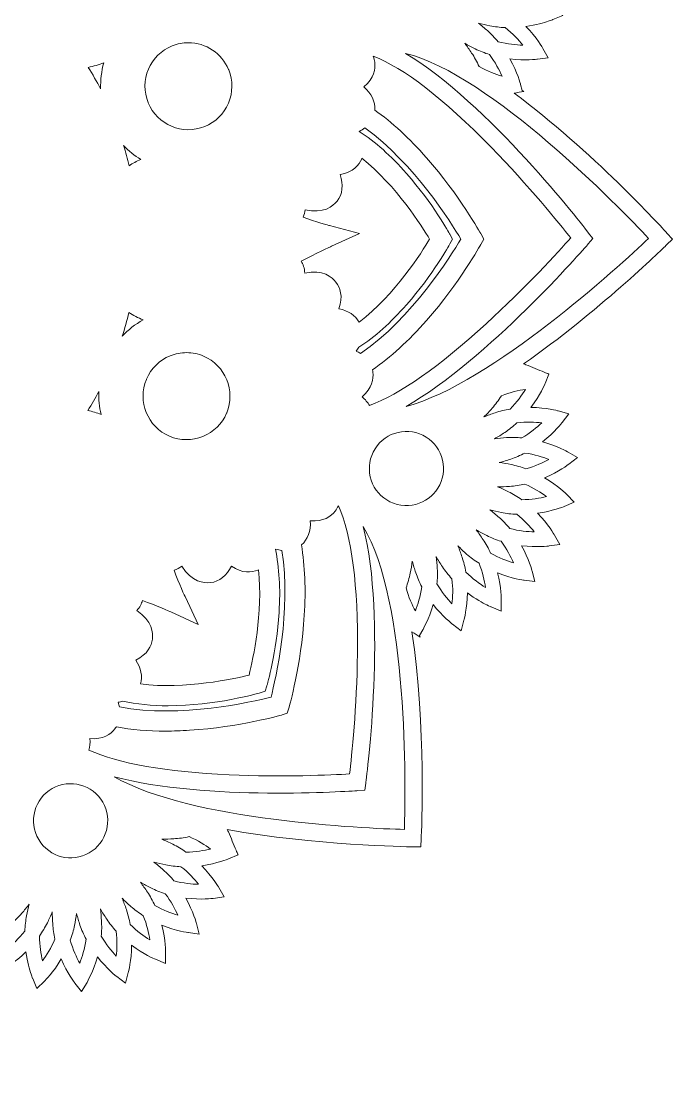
# Model space of a CAD drawing. Header units: millimetres. Extents: x 107 to 801, y -102 to 972.
# Drawn here: x 294.3 to 408.3, y 270.6 to 459.1 of the extents above; entities that cross this region are included whole.
import ezdxf

# ---------------------------------------------------------------- set-up
doc = ezdxf.new("R2010")
doc.units = ezdxf.units.MM
doc.header["$MEASUREMENT"] = 0
doc.layers.add('Layer 11', color=7, linetype='Continuous')

msp = doc.modelspace()

# ---------------------------------------------------------------- linework, layer by layer
at = {"layer": 'Layer 11', "lineweight": 0}
for points, knots in [([(408.31, 421.02), (408.31, 421.02), (407.34, 422.09), (407.34, 422.09), (406.53, 422.98), (394.07, 436.6), (380.59, 446.56), (381.15, 446.68), (381.72, 446.79), (382.29, 446.89), (382.29, 446.89), (381.98, 447.03), (381.98, 447.03), (381.98, 447.03), (381.71, 448.1), (381.71, 448.1), (381.71, 448.1), (381.71, 448.1), (381.71, 448.1), (381.69, 448.19), (381.16, 450.17), (379.83, 452.56), (382.54, 452.23), (384.58, 452.5), (384.67, 452.51), (384.67, 452.51), (386.55, 452.77), (386.55, 452.77), (386.55, 452.77), (385.61, 454.41), (385.61, 454.41), (385.57, 454.49), (384.56, 456.28), (382.64, 458.24), (384.42, 458.49), (385.83, 458.91), (386.55, 459.15), (387.05, 459.32), (387.33, 459.44), (387.34, 459.44), (387.34, 459.44), (389.08, 460.18), (389.08, 460.18), (389.08, 460.18), (387.76, 461.53), (387.76, 461.53), (387.69, 461.59), (386.24, 463.06), (383.9, 464.45), (386.42, 465.52), (388.05, 466.77), (388.12, 466.83), (388.12, 466.83), (389.61, 467.99), (389.61, 467.99), (389.61, 467.99), (387.98, 468.95), (387.98, 468.95), (387.9, 469), (386.13, 470.03), (383.5, 470.77), (385.65, 472.45), (386.91, 474.09), (386.96, 474.16), (386.96, 474.16), (388.11, 475.67), (388.11, 475.67), (388.11, 475.67), (386.29, 476.18), (386.29, 476.18), (386.2, 476.2), (384.22, 476.74), (381.48, 476.78), (383.09, 478.91), (383.86, 480.73), (383.95, 480.95), (383.95, 480.95), (384.67, 482.7), (384.67, 482.7), (384.67, 482.7), (382.78, 482.72), (382.78, 482.72), (382.68, 482.72), (380.63, 482.73), (377.98, 482.05), (379.01, 484.59), (379.28, 486.63), (379.29, 486.72), (379.29, 486.72), (379.53, 488.6), (379.53, 488.6), (379.53, 488.6), (377.69, 488.12), (377.69, 488.12), (377.6, 488.1), (375.62, 487.58), (373.23, 486.24), (373.57, 488.95), (373.3, 490.99), (373.29, 491.08), (373.29, 491.08), (373.04, 492.96), (373.04, 492.96), (373.04, 492.96), (371.39, 492.03), (371.39, 492.03), (371.31, 491.98), (369.52, 490.96), (367.56, 489.05), (367.19, 491.77), (366.4, 493.66), (366.37, 493.74), (366.37, 493.74), (365.67, 495.41), (365.67, 495.41), (365.4, 495.3), (365.14, 495.18), (364.88, 495.07), (364.34, 494.85), (363.8, 494.63), (363.26, 494.4), (362.72, 494.19), (362.18, 493.99), (361.66, 493.73), (361.52, 493.67), (361.39, 493.59), (361.25, 493.52), (364.03, 508.92), (364.24, 524.87), (364.25, 525.98), (364.25, 525.98), (364.27, 527.43), (364.27, 527.43), (364.27, 527.43), (362.83, 527.5), (362.83, 527.5), (361.62, 527.55), (343.19, 528.37), (326.6, 525.88), (326.93, 526.37), (327.25, 526.84), (327.58, 527.32), (327.58, 527.32), (327.26, 527.2), (327.26, 527.2), (327.26, 527.2), (326.31, 527.76), (326.31, 527.76), (326.31, 527.76), (326.31, 527.76), (326.31, 527.76), (326.23, 527.81), (324.46, 528.85), (321.83, 529.59), (323.98, 531.27), (325.23, 532.9), (325.29, 532.97), (325.29, 532.97), (326.43, 534.48), (326.43, 534.48), (326.43, 534.48), (324.61, 534.99), (324.61, 534.99), (324.52, 535.01), (322.54, 535.56), (319.8, 535.59), (320.88, 537.02), (321.58, 538.32), (321.92, 539), (322.16, 539.48), (322.27, 539.76), (322.27, 539.76), (322.27, 539.76), (322.99, 541.51), (322.99, 541.51), (322.99, 541.51), (321.09, 541.53), (321.09, 541.53), (321, 541.53), (318.94, 541.54), (316.3, 540.87), (317.32, 543.41), (317.59, 545.45), (317.6, 545.54), (317.6, 545.54), (317.84, 547.42), (317.84, 547.42), (317.84, 547.42), (316, 546.94), (316, 546.94), (315.92, 546.92), (313.92, 546.4), (311.55, 545.06), (311.88, 547.77), (311.61, 549.82), (311.6, 549.91), (311.6, 549.91), (311.34, 551.79), (311.34, 551.79), (311.34, 551.79), (309.69, 550.85), (309.69, 550.85), (309.61, 550.81), (307.83, 549.79), (305.87, 547.88), (305.51, 550.52), (304.76, 552.36), (304.67, 552.58), (304.67, 552.58), (303.94, 554.32), (303.94, 554.32), (303.94, 554.32), (302.59, 553), (302.59, 553), (302.52, 552.93), (301.06, 551.49), (299.67, 549.14), (298.6, 551.66), (297.35, 553.29), (297.29, 553.36), (297.29, 553.36), (296.13, 554.86), (296.13, 554.86), (296.13, 554.86), (295.17, 553.23), (295.17, 553.23), (295.12, 553.15), (294.09, 551.37), (293.35, 548.74), (291.67, 550.9), (290.04, 552.15), (289.97, 552.2), (289.97, 552.2), (288.46, 553.35), (288.46, 553.35), (288.46, 553.35), (287.95, 551.52), (287.95, 551.52), (287.93, 551.44), (287.39, 549.45), (287.35, 546.72), (285.16, 548.37), (283.27, 549.15), (283.19, 549.19), (283.19, 549.19), (281.51, 549.87), (281.51, 549.87), (281.41, 549.61), (281.3, 549.34), (281.19, 549.08), (280.97, 548.53), (280.75, 548), (280.52, 547.46), (280.3, 546.93), (280.05, 546.4), (279.87, 545.85), (279.82, 545.71), (279.77, 545.56), (279.73, 545.42), (270.8, 558.27), (259.68, 569.7), (258.9, 570.49), (258.9, 570.49), (257.89, 571.53), (257.89, 571.53), (257.89, 571.53), (256.82, 570.55), (256.82, 570.55), (255.93, 569.74), (242.32, 557.29), (232.35, 543.8), (232.24, 544.37), (232.12, 544.94), (232.02, 545.5), (232.02, 545.5), (231.88, 545.19), (231.88, 545.19), (231.88, 545.19), (230.81, 544.92), (230.81, 544.92), (230.81, 544.92), (230.81, 544.92), (230.81, 544.92), (230.72, 544.9), (228.73, 544.38), (226.35, 543.04), (226.68, 545.75), (226.41, 547.79), (226.4, 547.88), (226.4, 547.88), (226.14, 549.76), (226.14, 549.76), (226.14, 549.76), (224.49, 548.83), (224.49, 548.83), (224.41, 548.78), (222.63, 547.77), (220.67, 545.86), (220.42, 547.63), (220, 549.04), (219.76, 549.76), (219.59, 550.27), (219.47, 550.55), (219.47, 550.55), (219.47, 550.55), (218.73, 552.29), (218.73, 552.29), (218.73, 552.29), (217.38, 550.97), (217.38, 550.97), (217.31, 550.9), (215.85, 549.46), (214.46, 547.11), (213.39, 549.63), (212.14, 551.26), (212.08, 551.33), (212.08, 551.33), (210.92, 552.83), (210.92, 552.83), (210.92, 552.83), (209.96, 551.2), (209.96, 551.2), (209.91, 551.12), (208.87, 549.34), (208.14, 546.71), (206.45, 548.87), (204.82, 550.12), (204.75, 550.18), (204.75, 550.18), (203.24, 551.32), (203.24, 551.32), (203.24, 551.32), (202.73, 549.5), (202.73, 549.5), (202.71, 549.41), (202.16, 547.43), (202.13, 544.7), (200, 546.3), (198.18, 547.08), (197.96, 547.17), (197.96, 547.17), (196.21, 547.88), (196.21, 547.88), (196.21, 547.88), (196.19, 545.99), (196.19, 545.99), (196.19, 545.9), (196.18, 543.85), (196.86, 541.19), (194.32, 542.22), (192.28, 542.49), (192.19, 542.5), (192.19, 542.5), (190.31, 542.74), (190.31, 542.74), (190.31, 542.74), (190.79, 540.91), (190.79, 540.91), (190.81, 540.82), (191.33, 538.83), (192.67, 536.45), (189.95, 536.78), (187.92, 536.52), (187.83, 536.5), (187.83, 536.5), (185.95, 536.25), (185.95, 536.25), (185.95, 536.25), (186.88, 534.6), (186.88, 534.6), (186.93, 534.52), (187.95, 532.73), (189.86, 530.78), (187.14, 530.4), (185.25, 529.61), (185.17, 529.58), (185.17, 529.58), (183.5, 528.88), (183.5, 528.88), (183.61, 528.62), (183.73, 528.35), (183.84, 528.09), (184.06, 527.55), (184.28, 527.01), (184.5, 526.47), (184.72, 525.94), (184.92, 525.39), (185.18, 524.87), (185.24, 524.73), (185.31, 524.6), (185.39, 524.47), (169.99, 527.24), (154.04, 527.46), (152.93, 527.47), (152.93, 527.47), (151.48, 527.48), (151.48, 527.48), (151.48, 527.48), (151.41, 526.04), (151.41, 526.04), (151.35, 524.83), (150.54, 506.4), (153.02, 489.82), (152.54, 490.14), (152.06, 490.46), (151.59, 490.79), (151.59, 490.79), (151.71, 490.47), (151.71, 490.47), (151.71, 490.47), (151.15, 489.53), (151.15, 489.53), (151.15, 489.53), (151.15, 489.53), (151.15, 489.53), (151.1, 489.45), (150.06, 487.67), (149.32, 485.04), (147.64, 487.19), (146.01, 488.44), (145.94, 488.5), (145.94, 488.5), (144.43, 489.64), (144.43, 489.64), (144.43, 489.64), (143.92, 487.82), (143.92, 487.82), (143.89, 487.73), (143.35, 485.76), (143.32, 483.02), (141.89, 484.09), (140.59, 484.79), (139.91, 485.13), (139.43, 485.37), (139.15, 485.48), (139.15, 485.48), (139.15, 485.48), (137.39, 486.2), (137.39, 486.2), (137.39, 486.2), (137.38, 484.3), (137.38, 484.3), (137.37, 484.21), (137.36, 482.15), (138.04, 479.51), (135.5, 480.54), (133.46, 480.8), (133.37, 480.81), (133.37, 480.81), (131.49, 481.05), (131.49, 481.05), (131.49, 481.05), (131.96, 479.22), (131.96, 479.22), (131.99, 479.13), (132.51, 477.14), (133.85, 474.76), (131.13, 475.09), (129.09, 474.82), (129, 474.81), (129, 474.81), (127.12, 474.55), (127.12, 474.55), (127.12, 474.55), (128.05, 472.91), (128.05, 472.91), (128.1, 472.83), (129.12, 471.04), (131.03, 469.09), (128.38, 468.72), (126.55, 467.97), (126.33, 467.88), (126.33, 467.88), (124.59, 467.15), (124.59, 467.15), (124.59, 467.15), (125.91, 465.8), (125.91, 465.8), (125.98, 465.73), (127.42, 464.28), (129.77, 462.88), (127.25, 461.81), (125.62, 460.56), (125.55, 460.51), (125.55, 460.51), (124.05, 459.35), (124.05, 459.35), (124.05, 459.35), (125.68, 458.38), (125.68, 458.38), (125.76, 458.34), (127.53, 457.3), (130.17, 456.56), (128.01, 454.88), (126.76, 453.25), (126.71, 453.18), (126.71, 453.18), (125.56, 451.67), (125.56, 451.67), (125.56, 451.67), (127.38, 451.16), (127.38, 451.16), (127.47, 451.14), (129.46, 450.6), (132.19, 450.57), (130.53, 448.38), (129.75, 446.49), (129.72, 446.4), (129.72, 446.4), (129.03, 444.73), (129.03, 444.73), (129.3, 444.62), (129.57, 444.52), (129.83, 444.41), (130.37, 444.19), (130.91, 443.96), (131.45, 443.73), (131.98, 443.51), (132.51, 443.26), (133.06, 443.08), (133.2, 443.03), (133.34, 442.99), (133.49, 442.94), (120.64, 434.01), (109.21, 422.89), (108.42, 422.11), (108.42, 422.11), (107.38, 421.1), (107.38, 421.1), (107.38, 421.1), (108.36, 420.03), (108.36, 420.03), (109.17, 419.14), (121.62, 405.53), (135.11, 395.56), (134.54, 395.45), (133.97, 395.33), (133.4, 395.23), (133.4, 395.23), (133.71, 395.09), (133.71, 395.09), (133.71, 395.09), (133.99, 394.02), (133.99, 394.02), (133.99, 394.02), (133.99, 394.02), (133.99, 394.02), (134.01, 393.93), (134.53, 391.95), (135.87, 389.56), (133.16, 389.9), (131.12, 389.63), (131.03, 389.61), (131.03, 389.61), (129.15, 389.36), (129.15, 389.36), (129.15, 389.36), (130.08, 387.71), (130.08, 387.71), (130.13, 387.63), (131.14, 385.84), (133.05, 383.88), (131.28, 383.63), (129.87, 383.21), (129.15, 382.97), (128.64, 382.8), (128.36, 382.68), (128.36, 382.68), (128.36, 382.68), (126.62, 381.95), (126.62, 381.95), (126.62, 381.95), (127.94, 380.59), (127.94, 380.59), (128.01, 380.53), (129.45, 379.07), (131.8, 377.67), (129.28, 376.6), (127.65, 375.35), (127.58, 375.29), (127.58, 375.29), (126.08, 374.13), (126.08, 374.13), (126.08, 374.13), (127.71, 373.17), (127.71, 373.17), (127.79, 373.12), (129.57, 372.09), (132.19, 371.35), (130.04, 369.67), (128.79, 368.03), (128.73, 367.96), (128.73, 367.96), (127.59, 366.45), (127.59, 366.45), (127.59, 366.45), (129.41, 365.94), (129.41, 365.94), (129.5, 365.92), (131.48, 365.38), (134.21, 365.34), (132.6, 363.21), (131.83, 361.39), (131.74, 361.17), (131.74, 361.17), (131.03, 359.42), (131.03, 359.42), (131.03, 359.42), (132.92, 359.4), (132.92, 359.4), (133.01, 359.4), (135.06, 359.39), (137.71, 360.07), (136.69, 357.53), (136.42, 355.49), (136.41, 355.4), (136.41, 355.4), (136.17, 353.52), (136.17, 353.52), (136.17, 353.52), (138, 354), (138, 354), (138.09, 354.02), (140.08, 354.54), (142.46, 355.88), (142.12, 353.17), (142.39, 351.13), (142.41, 351.04), (142.41, 351.04), (142.66, 349.16), (142.66, 349.16), (142.66, 349.16), (144.31, 350.09), (144.31, 350.09), (144.39, 350.14), (146.18, 351.16), (148.13, 353.07), (148.51, 350.35), (149.29, 348.46), (149.33, 348.38), (149.33, 348.38), (150.03, 346.71), (150.03, 346.71), (150.29, 346.82), (150.56, 346.94), (150.82, 347.05), (151.36, 347.27), (151.9, 347.49), (152.44, 347.72), (152.97, 347.93), (153.52, 348.13), (154.04, 348.39), (154.17, 348.45), (154.31, 348.53), (154.44, 348.6), (151.67, 333.2), (151.45, 317.25), (151.44, 316.14), (151.44, 316.14), (151.43, 314.69), (151.43, 314.69), (151.43, 314.69), (152.87, 314.62), (152.87, 314.62), (154.07, 314.57), (172.5, 313.75), (189.09, 316.24), (188.77, 315.76), (188.45, 315.28), (188.12, 314.8), (188.12, 314.8), (188.44, 314.92), (188.44, 314.92), (188.44, 314.92), (189.38, 314.36), (189.38, 314.36), (189.38, 314.36), (189.38, 314.36), (189.38, 314.36), (189.46, 314.31), (191.24, 313.28), (193.87, 312.53), (191.72, 310.85), (190.47, 309.22), (190.41, 309.15), (190.41, 309.15), (189.26, 307.64), (189.26, 307.64), (189.26, 307.64), (191.09, 307.13), (191.09, 307.13), (191.18, 307.11), (193.15, 306.56), (195.89, 306.53), (194.82, 305.1), (194.12, 303.81), (193.78, 303.12), (193.54, 302.64), (193.43, 302.36), (193.43, 302.36), (193.43, 302.36), (192.71, 300.61), (192.71, 300.61), (192.71, 300.61), (194.6, 300.59), (194.6, 300.59), (194.7, 300.59), (196.75, 300.58), (199.4, 301.25), (198.37, 298.71), (198.11, 296.68), (198.1, 296.58), (198.1, 296.58), (197.86, 294.7), (197.86, 294.7), (197.86, 294.7), (199.69, 295.18), (199.69, 295.18), (199.78, 295.2), (201.77, 295.72), (204.15, 297.06), (203.82, 294.35), (204.09, 292.3), (204.1, 292.21), (204.1, 292.21), (204.36, 290.34), (204.36, 290.34), (204.36, 290.34), (206, 291.27), (206, 291.27), (206.08, 291.31), (207.87, 292.33), (209.82, 294.24), (210.19, 291.6), (210.93, 289.76), (211.02, 289.55), (211.02, 289.55), (211.76, 287.8), (211.76, 287.8), (211.76, 287.8), (213.11, 289.12), (213.11, 289.12), (213.17, 289.19), (214.63, 290.63), (216.03, 292.99), (217.1, 290.46), (218.35, 288.83), (218.4, 288.76), (218.4, 288.76), (219.56, 287.26), (219.56, 287.26), (219.56, 287.26), (220.53, 288.9), (220.53, 288.9), (220.57, 288.98), (221.61, 290.75), (222.35, 293.38), (224.03, 291.22), (225.66, 289.97), (225.73, 289.92), (225.73, 289.92), (227.24, 288.77), (227.24, 288.77), (227.24, 288.77), (227.75, 290.6), (227.75, 290.6), (227.77, 290.69), (228.31, 292.67), (228.34, 295.4), (230.53, 293.75), (232.42, 292.97), (232.51, 292.93), (232.51, 292.93), (234.18, 292.25), (234.18, 292.25), (234.29, 292.51), (234.39, 292.78), (234.5, 293.05), (234.72, 293.59), (234.95, 294.12), (235.18, 294.66), (235.4, 295.19), (235.65, 295.72), (235.83, 296.27), (235.88, 296.41), (235.92, 296.56), (235.97, 296.7), (244.89, 283.85), (256.02, 272.43), (256.8, 271.63), (256.8, 271.63), (257.81, 270.6), (257.81, 270.6), (257.81, 270.6), (258.88, 271.57), (258.88, 271.57), (259.77, 272.38), (273.38, 284.83), (283.35, 298.32), (283.46, 297.75), (283.58, 297.19), (283.68, 296.62), (283.68, 296.62), (283.82, 296.93), (283.82, 296.93), (283.82, 296.93), (284.88, 297.2), (284.88, 297.2), (284.88, 297.2), (284.88, 297.2), (284.88, 297.2), (284.97, 297.22), (286.96, 297.74), (289.35, 299.08), (289.01, 296.37), (289.28, 294.33), (289.3, 294.24), (289.3, 294.24), (289.55, 292.36), (289.55, 292.36), (289.55, 292.36), (291.2, 293.29), (291.2, 293.29), (291.28, 293.34), (293.06, 294.35), (295.03, 296.26), (295.27, 294.49), (295.69, 293.08), (295.94, 292.36), (296.11, 291.86), (296.23, 291.57), (296.23, 291.57), (296.23, 291.57), (296.96, 289.83), (296.96, 289.83), (296.96, 289.83), (298.32, 291.15), (298.32, 291.15), (298.38, 291.22), (299.84, 292.67), (301.24, 295.01), (302.31, 292.49), (303.56, 290.86), (303.62, 290.79), (303.62, 290.79), (304.78, 289.29), (304.78, 289.29), (304.78, 289.29), (305.74, 290.92), (305.74, 290.92), (305.79, 291), (306.82, 292.78), (307.56, 295.41), (309.24, 293.25), (310.88, 292), (310.95, 291.94), (310.95, 291.94), (312.46, 290.8), (312.46, 290.8), (312.46, 290.8), (312.97, 292.62), (312.97, 292.62), (312.99, 292.71), (313.53, 294.69), (313.56, 297.42), (315.69, 295.82), (317.52, 295.04), (317.73, 294.96), (317.73, 294.96), (319.49, 294.24), (319.49, 294.24), (319.49, 294.24), (319.51, 296.13), (319.51, 296.13), (319.51, 296.22), (319.52, 298.28), (318.84, 300.93), (321.38, 299.9), (323.41, 299.63), (323.51, 299.62), (323.51, 299.62), (325.39, 299.38), (325.39, 299.38), (325.39, 299.38), (324.91, 301.21), (324.91, 301.21), (324.89, 301.3), (324.37, 303.29), (323.03, 305.67), (325.74, 305.34), (327.78, 305.61), (327.87, 305.62), (327.87, 305.62), (329.75, 305.87), (329.75, 305.87), (329.75, 305.87), (328.81, 307.52), (328.81, 307.52), (328.77, 307.6), (327.75, 309.39), (325.84, 311.34), (328.56, 311.72), (330.45, 312.51), (330.53, 312.54), (330.53, 312.54), (332.2, 313.24), (332.2, 313.24), (332.08, 313.5), (331.97, 313.77), (331.86, 314.03), (331.63, 314.57), (331.41, 315.11), (331.19, 315.65), (330.97, 316.19), (330.77, 316.73), (330.52, 317.25), (330.45, 317.39), (330.38, 317.52), (330.31, 317.65), (345.71, 314.88), (361.65, 314.67), (362.77, 314.65), (362.77, 314.65), (364.22, 314.64), (364.22, 314.64), (364.22, 314.64), (364.29, 316.08), (364.29, 316.08), (364.34, 317.29), (365.16, 335.72), (362.67, 352.3), (363.15, 351.98), (363.63, 351.66), (364.11, 351.33), (364.11, 351.33), (363.99, 351.65), (363.99, 351.65), (363.99, 351.65), (364.55, 352.6), (364.55, 352.6), (364.55, 352.6), (364.55, 352.6), (364.55, 352.6), (364.6, 352.68), (365.63, 354.45), (366.37, 357.08), (368.06, 354.93), (369.69, 353.68), (369.76, 353.62), (369.76, 353.62), (371.27, 352.48), (371.27, 352.48), (371.27, 352.48), (371.78, 354.3), (371.78, 354.3), (371.8, 354.39), (372.35, 356.37), (372.38, 359.11), (373.81, 358.03), (375.1, 357.33), (375.79, 356.99), (376.26, 356.75), (376.55, 356.64), (376.55, 356.64), (376.55, 356.64), (378.3, 355.92), (378.3, 355.92), (378.3, 355.92), (378.32, 357.82), (378.32, 357.82), (378.32, 357.91), (378.33, 359.97), (377.66, 362.61), (380.2, 361.59), (382.23, 361.32), (382.33, 361.31), (382.33, 361.31), (384.2, 361.07), (384.2, 361.07), (384.2, 361.07), (383.73, 362.9), (383.73, 362.9), (383.71, 362.99), (383.19, 364.98), (381.85, 367.36), (384.56, 367.03), (386.6, 367.3), (386.7, 367.31), (386.7, 367.31), (388.57, 367.57), (388.57, 367.57), (388.57, 367.57), (387.64, 369.22), (387.64, 369.22), (387.6, 369.3), (386.58, 371.08), (384.67, 373.03), (387.31, 373.4), (389.15, 374.15), (389.36, 374.24), (389.36, 374.24), (391.11, 374.97), (391.11, 374.97), (391.11, 374.97), (389.78, 376.32), (389.78, 376.32), (389.72, 376.39), (388.28, 377.84), (385.92, 379.24), (388.45, 380.31), (390.07, 381.56), (390.15, 381.62), (390.15, 381.62), (391.65, 382.78), (391.65, 382.78), (391.65, 382.78), (390.01, 383.74), (390.01, 383.74), (389.93, 383.78), (388.16, 384.82), (385.53, 385.56), (387.69, 387.24), (388.94, 388.87), (388.99, 388.94), (388.99, 388.94), (390.14, 390.45), (390.14, 390.45), (390.14, 390.45), (388.31, 390.96), (388.31, 390.96), (388.22, 390.98), (386.24, 391.52), (383.51, 391.56), (385.16, 393.75), (385.94, 395.64), (385.98, 395.72), (385.98, 395.72), (386.66, 397.39), (386.66, 397.39), (386.4, 397.5), (386.13, 397.61), (385.86, 397.71), (385.32, 397.94), (384.78, 398.16), (384.24, 398.39), (383.71, 398.61), (383.19, 398.86), (382.64, 399.04), (382.5, 399.09), (382.35, 399.14), (382.21, 399.18), (395.06, 408.11), (406.48, 419.23), (407.28, 420.01), (407.28, 420.01), (408.31, 421.02), (408.31, 421.02)], [0, 0, 0, 0, 1, 1, 1, 2, 2, 2, 3, 3, 3, 4, 4, 4, 5, 5, 5, 6, 6, 6, 7, 7, 7, 8, 8, 8, 9, 9, 9, 10, 10, 10, 11, 11, 11, 12, 12, 12, 13, 13, 13, 14, 14, 14, 15, 15, 15, 16, 16, 16, 17, 17, 17, 18, 18, 18, 19, 19, 19, 20, 20, 20, 21, 21, 21, 22, 22, 22, 23, 23, 23, 24, 24, 24, 25, 25, 25, 26, 26, 26, 27, 27, 27, 28, 28, 28, 29, 29, 29, 30, 30, 30, 31, 31, 31, 32, 32, 32, 33, 33, 33, 34, 34, 34, 35, 35, 35, 36, 36, 36, 37, 37, 37, 38, 38, 38, 39, 39, 39, 40, 40, 40, 41, 41, 41, 42, 42, 42, 43, 43, 43, 44, 44, 44, 45, 45, 45, 46, 46, 46, 47, 47, 47, 48, 48, 48, 49, 49, 49, 50, 50, 50, 51, 51, 51, 52, 52, 52, 53, 53, 53, 54, 54, 54, 55, 55, 55, 56, 56, 56, 57, 57, 57, 58, 58, 58, 59, 59, 59, 60, 60, 60, 61, 61, 61, 62, 62, 62, 63, 63, 63, 64, 64, 64, 65, 65, 65, 66, 66, 66, 67, 67, 67, 68, 68, 68, 69, 69, 69, 70, 70, 70, 71, 71, 71, 72, 72, 72, 73, 73, 73, 74, 74, 74, 75, 75, 75, 76, 76, 76, 77, 77, 77, 78, 78, 78, 79, 79, 79, 80, 80, 80, 81, 81, 81, 82, 82, 82, 83, 83, 83, 84, 84, 84, 85, 85, 85, 86, 86, 86, 87, 87, 87, 88, 88, 88, 89, 89, 89, 90, 90, 90, 91, 91, 91, 92, 92, 92, 93, 93, 93, 94, 94, 94, 95, 95, 95, 96, 96, 96, 97, 97, 97, 98, 98, 98, 99, 99, 99, 100, 100, 100, 101, 101, 101, 102, 102, 102, 103, 103, 103, 104, 104, 104, 105, 105, 105, 106, 106, 106, 107, 107, 107, 108, 108, 108, 109, 109, 109, 110, 110, 110, 111, 111, 111, 112, 112, 112, 113, 113, 113, 114, 114, 114, 115, 115, 115, 116, 116, 116, 117, 117, 117, 118, 118, 118, 119, 119, 119, 120, 120, 120, 121, 121, 121, 122, 122, 122, 123, 123, 123, 124, 124, 124, 125, 125, 125, 126, 126, 126, 127, 127, 127, 128, 128, 128, 129, 129, 129, 130, 130, 130, 131, 131, 131, 132, 132, 132, 133, 133, 133, 134, 134, 134, 135, 135, 135, 136, 136, 136, 137, 137, 137, 138, 138, 138, 139, 139, 139, 140, 140, 140, 141, 141, 141, 142, 142, 142, 143, 143, 143, 144, 144, 144, 145, 145, 145, 146, 146, 146, 147, 147, 147, 148, 148, 148, 149, 149, 149, 150, 150, 150, 151, 151, 151, 152, 152, 152, 153, 153, 153, 154, 154, 154, 155, 155, 155, 156, 156, 156, 157, 157, 157, 158, 158, 158, 159, 159, 159, 160, 160, 160, 161, 161, 161, 162, 162, 162, 163, 163, 163, 164, 164, 164, 165, 165, 165, 166, 166, 166, 167, 167, 167, 168, 168, 168, 169, 169, 169, 170, 170, 170, 171, 171, 171, 172, 172, 172, 173, 173, 173, 174, 174, 174, 175, 175, 175, 176, 176, 176, 177, 177, 177, 178, 178, 178, 179, 179, 179, 180, 180, 180, 181, 181, 181, 182, 182, 182, 183, 183, 183, 184, 184, 184, 185, 185, 185, 186, 186, 186, 187, 187, 187, 188, 188, 188, 189, 189, 189, 190, 190, 190, 191, 191, 191, 192, 192, 192, 193, 193, 193, 194, 194, 194, 195, 195, 195, 196, 196, 196, 197, 197, 197, 198, 198, 198, 199, 199, 199, 200, 200, 200, 201, 201, 201, 202, 202, 202, 203, 203, 203, 204, 204, 204, 205, 205, 205, 206, 206, 206, 207, 207, 207, 208, 208, 208, 209, 209, 209, 210, 210, 210, 211, 211, 211, 212, 212, 212, 213, 213, 213, 214, 214, 214, 215, 215, 215, 216, 216, 216, 217, 217, 217, 218, 218, 218, 219, 219, 219, 220, 220, 220, 221, 221, 221, 222, 222, 222, 223, 223, 223, 224, 224, 224, 225, 225, 225, 226, 226, 226, 227, 227, 227, 228, 228, 228, 229, 229, 229, 230, 230, 230, 231, 231, 231, 232, 232, 232, 233, 233, 233, 234, 234, 234, 235, 235, 235, 236, 236, 236, 237, 237, 237, 238, 238, 238, 239, 239, 239, 240, 240, 240, 241, 241, 241, 242, 242, 242, 243, 243, 243, 244, 244, 244, 245, 245, 245, 246, 246, 246, 247, 247, 247, 248, 248, 248, 249, 249, 249, 250, 250, 250, 251, 251, 251, 252, 252, 252, 253, 253, 253, 254, 254, 254, 255, 255, 255, 256, 256, 256, 257, 257, 257, 258, 258, 258, 259, 259, 259, 260, 260, 260, 261, 261, 261, 262, 262, 262, 263, 263, 263, 264, 264, 264, 265, 265, 265, 266, 266, 266, 267, 267, 267, 268, 268, 268, 269, 269, 269, 270, 270, 270, 271, 271, 271, 272, 272, 272, 273, 273, 273, 274, 274, 274, 275, 275, 275, 276, 276, 276, 277, 277, 277, 278, 278, 278, 279, 279, 279, 280, 280, 280, 281, 281, 281, 282, 282, 282, 283, 283, 283, 284, 284, 284, 285, 285, 285, 286, 286, 286, 287, 287, 287, 288, 288, 288, 289, 289, 289, 290, 290, 290, 291, 291, 291, 292, 292, 292, 293, 293, 293, 294, 294, 294, 295, 295, 295, 296, 296, 296, 297, 297, 297, 298, 298, 298, 299, 299, 299, 300, 300, 300, 301, 301, 301, 302, 302, 302, 303, 303, 303, 304, 304, 304, 305, 305, 305, 306, 306, 306, 307, 307, 307, 308, 308, 308, 309, 309, 309, 310, 310, 310, 311, 311, 311, 312, 312, 312, 313, 313, 313, 314, 314, 314, 315, 315, 315, 316, 316, 316, 317, 317, 317, 318, 318, 318, 319, 319, 319, 320, 320, 320, 321, 321, 321, 322, 322, 322, 323, 323, 323, 324, 324, 324, 325, 325, 325, 326, 326, 326, 327, 327, 327, 328, 328, 328, 329, 329, 329, 330, 330, 330, 331, 331, 331, 332, 332, 332, 333, 333, 333, 334, 334, 334, 335, 335, 335, 336, 336, 336, 337, 337, 337, 338, 338, 338, 339, 339, 339, 340, 340, 340, 341, 341, 341, 342, 342, 342, 343, 343, 343, 344, 344, 344, 345, 345, 345, 346, 346, 346, 347, 347, 347, 348, 348, 348, 349, 349, 349, 350, 350, 350, 351, 351, 351, 352, 352, 352, 352]), ([(377.78, 455.57), (377.19, 456.28), (376.56, 456.93), (375.9, 457.51), (375.37, 457.98), (374.83, 458.42), (374.29, 458.85), (374.95, 458.67), (375.63, 458.51), (376.33, 458.37), (377.18, 458.2), (378.08, 458.09), (379.01, 458.05), (380.34, 457.01), (381.38, 455.87), (382.09, 454.98), (380.94, 455), (379.41, 455.14), (377.78, 455.57)], [0, 0, 0, 0, 1, 1, 1, 2, 2, 2, 3, 3, 3, 4, 4, 4, 5, 5, 5, 6, 6, 6, 6]), ([(330.52, 444.82), (329.72, 442.95), (328.25, 441.5), (326.36, 440.73), (322.49, 439.17), (318.05, 441.03), (316.46, 444.9), (316.46, 444.9), (316.45, 444.93), (316.45, 444.93), (315.69, 446.82), (315.7, 448.89), (316.5, 450.76), (317.29, 452.63), (318.77, 454.08), (320.65, 454.85), (321.56, 455.21), (322.51, 455.4), (323.49, 455.4), (326.6, 455.4), (329.37, 453.55), (330.54, 450.7), (330.54, 450.7), (330.56, 450.65), (330.56, 450.65), (331.32, 448.76), (331.31, 446.69), (330.52, 444.82)], [0, 0, 0, 0, 1, 1, 1, 2, 2, 2, 3, 3, 3, 4, 4, 4, 5, 5, 5, 6, 6, 6, 7, 7, 7, 8, 8, 8, 9, 9, 9, 9]), ([(378.45, 449.55), (377.35, 449.88), (375.9, 450.41), (374.44, 451.24), (374.05, 452.08), (373.61, 452.87), (373.13, 453.6), (372.74, 454.19), (372.33, 454.76), (371.91, 455.31), (372.51, 454.97), (373.13, 454.64), (373.76, 454.32), (374.54, 453.94), (375.39, 453.6), (376.27, 453.32), (377.28, 451.97), (377.99, 450.6), (378.45, 449.55)], [0, 0, 0, 0, 1, 1, 1, 2, 2, 2, 3, 3, 3, 4, 4, 4, 5, 5, 5, 6, 6, 6, 6]), ([(355.24, 391.88), (354.92, 392.43), (354.49, 392.95), (353.93, 393.44), (355.72, 394.94), (355.97, 396.56), (355.83, 397.71), (355.81, 397.86), (355.78, 398), (355.75, 398.15), (358.9, 400.32), (362.09, 403.23), (365.23, 406.78), (371.05, 413.38), (374.64, 419.91), (374.79, 420.18), (374.79, 420.18), (375.25, 421.02), (375.25, 421.02), (375.25, 421.02), (374.79, 421.86), (374.79, 421.86), (374.79, 421.86), (374.79, 421.86), (374.79, 421.86), (374.64, 422.13), (371.05, 428.66), (365.22, 435.26), (362.22, 438.66), (359.17, 441.48), (356.15, 443.62), (356.27, 445.1), (355.61, 446.51), (354.26, 447.69), (356.05, 449.2), (356.3, 450.82), (356.15, 451.97), (356.11, 452.3), (356.03, 452.66), (355.89, 453.03), (361.2, 451.02), (368.23, 445.62), (376.54, 437.11), (383.08, 430.42), (388.54, 423.68), (390.48, 421.23), (388.4, 418.9), (382.57, 412.5), (375.67, 406.21), (367.47, 398.72), (360.54, 393.87), (355.24, 391.88)], [0, 0, 0, 0, 1, 1, 1, 2, 2, 2, 3, 3, 3, 4, 4, 4, 5, 5, 5, 6, 6, 6, 7, 7, 7, 8, 8, 8, 9, 9, 9, 10, 10, 10, 11, 11, 11, 12, 12, 12, 13, 13, 13, 14, 14, 14, 15, 15, 15, 16, 16, 16, 17, 17, 17, 17]), ([(361.63, 391.7), (376.06, 400.06), (392.67, 419.16), (393.57, 420.19), (393.57, 420.19), (394.36, 421.12), (394.36, 421.12), (394.36, 421.12), (393.62, 422.09), (393.62, 422.09), (392.75, 423.22), (375.9, 445.03), (361.53, 453.54), (376.46, 449.84), (399.13, 426.46), (404.13, 421.14), (399.05, 416.33), (376.78, 395.86), (361.63, 391.7)], [0, 0, 0, 0, 1, 1, 1, 2, 2, 2, 3, 3, 3, 4, 4, 4, 5, 5, 5, 6, 6, 6, 6]), ([(308.68, 451.9), (308.27, 450.41), (308.08, 448.86), (308.12, 447.32), (307.45, 448.6), (306.73, 449.86), (305.97, 451.09), (306.9, 451.27), (307.8, 451.54), (308.68, 451.9)], [0, 0, 0, 0, 1, 1, 1, 2, 2, 2, 3, 3, 3, 3]), ([(352.92, 401.41), (353.08, 401.64), (353.22, 401.87), (353.35, 402.1), (356.13, 403.89), (358.95, 406.39), (361.73, 409.54), (366.35, 414.78), (369.21, 419.96), (369.33, 420.18), (369.33, 420.18), (369.78, 421.02), (369.78, 421.02), (369.78, 421.02), (369.33, 421.86), (369.33, 421.86), (369.21, 422.08), (366.35, 427.26), (361.73, 432.5), (358.99, 435.61), (356.21, 438.08), (353.45, 439.87), (353.81, 440.06), (354.14, 440.27), (354.43, 440.5), (363.05, 434.24), (369.54, 423.89), (371.23, 421.02), (369.47, 418.04), (362.66, 407.17), (353.67, 400.99), (353.44, 401.14), (353.19, 401.28), (352.92, 401.41)], [0, 0, 0, 0, 1, 1, 1, 2, 2, 2, 3, 3, 3, 4, 4, 4, 5, 5, 5, 6, 6, 6, 7, 7, 7, 8, 8, 8, 9, 9, 9, 10, 10, 10, 11, 11, 11, 11]), ([(315.14, 434.96), (314.43, 434.65), (313.75, 434.29), (313.11, 433.87), (312.83, 435.06), (312.52, 436.24), (312.16, 437.41), (313.04, 436.47), (314.04, 435.65), (315.14, 434.96)], [0, 0, 0, 0, 1, 1, 1, 2, 2, 2, 3, 3, 3, 3]), ([(349.36, 413.48), (348.67, 414.39), (347.08, 415.72), (343.89, 415.08), (343.84, 415.95), (343.59, 416.63), (343.28, 417.14), (345.72, 418.47), (348.42, 419.71), (348.55, 419.77), (348.55, 419.77), (353.49, 422.02), (353.49, 422.02), (353.49, 422.02), (348.23, 423.39), (348.23, 423.39), (348.21, 423.4), (345.76, 424.04), (343.6, 424.89), (343.77, 425.28), (343.89, 425.71), (343.94, 426.17), (347.19, 425.42), (348.83, 426.75), (349.55, 427.66), (350.52, 428.9), (350.7, 430.53), (350.09, 432.32), (352.39, 432.73), (353.41, 434.01), (353.87, 435.09), (353.88, 435.12), (353.9, 435.15), (353.91, 435.19), (359.92, 430.37), (364.45, 423.21), (365.77, 421.02), (364.41, 418.76), (359.67, 411.29), (353.42, 406.47), (352.76, 407.68), (351.53, 408.5), (349.87, 408.83), (350.66, 411.02), (350.07, 412.55), (349.36, 413.48)], [0, 0, 0, 0, 1, 1, 1, 2, 2, 2, 3, 3, 3, 4, 4, 4, 5, 5, 5, 6, 6, 6, 7, 7, 7, 8, 8, 8, 9, 9, 9, 10, 10, 10, 11, 11, 11, 12, 12, 12, 13, 13, 13, 14, 14, 14, 15, 15, 15, 15]), ([(313.07, 408.2), (313.85, 407.68), (314.68, 407.25), (315.56, 406.9), (314.2, 406.12), (312.96, 405.14), (311.9, 404.01), (312.34, 405.39), (312.73, 406.8), (313.07, 408.2)], [0, 0, 0, 0, 1, 1, 1, 2, 2, 2, 3, 3, 3, 3]), ([(316.15, 396.47), (316.15, 396.47), (316.17, 396.5), (316.17, 396.5), (316.96, 398.38), (318.44, 399.83), (320.32, 400.59), (321.24, 400.96), (322.2, 401.15), (323.18, 401.15), (324.2, 401.15), (325.2, 400.95), (326.15, 400.54), (329.99, 398.91), (331.81, 394.46), (330.21, 390.61), (330.21, 390.61), (330.19, 390.56), (330.19, 390.56), (329.39, 388.69), (327.92, 387.24), (326.03, 386.48), (326.03, 386.48), (326.03, 386.48), (326.03, 386.48), (324.15, 385.72), (322.08, 385.73), (320.21, 386.52), (316.36, 388.15), (314.54, 392.62), (316.15, 396.47)], [0, 0, 0, 0, 1, 1, 1, 2, 2, 2, 3, 3, 3, 4, 4, 4, 5, 5, 5, 6, 6, 6, 7, 7, 7, 8, 8, 8, 9, 9, 9, 10, 10, 10, 10]), ([(307.8, 394.33), (307.75, 392.99), (307.88, 391.65), (308.21, 390.32), (307.45, 390.63), (306.67, 390.86), (305.88, 391.03), (306.56, 392.1), (307.2, 393.21), (307.8, 394.33)], [0, 0, 0, 0, 1, 1, 1, 2, 2, 2, 3, 3, 3, 3]), ([(382.55, 394.72), (381.94, 393.74), (381.05, 392.48), (379.87, 391.28), (378.96, 391.12), (378.08, 390.9), (377.25, 390.62), (376.58, 390.4), (375.92, 390.15), (375.28, 389.89), (375.77, 390.38), (376.25, 390.89), (376.72, 391.42), (377.3, 392.08), (377.84, 392.8), (378.34, 393.58), (379.9, 394.21), (381.41, 394.54), (382.55, 394.72)], [0, 0, 0, 0, 1, 1, 1, 2, 2, 2, 3, 3, 3, 4, 4, 4, 5, 5, 5, 6, 6, 6, 6]), ([(385.42, 388.86), (384.59, 388.07), (383.4, 387.08), (381.94, 386.23), (381.02, 386.32), (380.11, 386.33), (379.24, 386.27), (378.54, 386.23), (377.84, 386.16), (377.15, 386.08), (377.75, 386.42), (378.35, 386.79), (378.94, 387.18), (379.67, 387.67), (380.38, 388.23), (381.06, 388.85), (382.74, 389.06), (384.28, 388.99), (385.42, 388.86)], [0, 0, 0, 0, 1, 1, 1, 2, 2, 2, 3, 3, 3, 4, 4, 4, 5, 5, 5, 6, 6, 6, 6]), ([(363.94, 374.78), (362.32, 374.19), (360.48, 374.23), (358.81, 375.05), (357.26, 375.82), (356.1, 377.15), (355.55, 378.8), (354.99, 380.44), (355.11, 382.2), (355.88, 383.75), (357.48, 386.96), (361.39, 388.28), (364.6, 386.69), (366.15, 385.92), (367.31, 384.59), (367.86, 382.95), (368.42, 381.3), (368.3, 379.54), (367.53, 377.99), (366.76, 376.44), (365.45, 375.34), (363.94, 374.78)], [0, 0, 0, 0, 1, 1, 1, 2, 2, 2, 3, 3, 3, 4, 4, 4, 5, 5, 5, 6, 6, 6, 7, 7, 7, 7]), ([(386.67, 382.46), (385.66, 381.91), (384.26, 381.26), (382.64, 380.82), (381.77, 381.14), (380.9, 381.39), (380.04, 381.56), (379.35, 381.7), (378.65, 381.81), (377.97, 381.91), (378.64, 382.08), (379.31, 382.29), (379.98, 382.51), (380.81, 382.79), (381.64, 383.15), (382.46, 383.58), (384.13, 383.34), (385.6, 382.88), (386.67, 382.46)], [0, 0, 0, 0, 1, 1, 1, 2, 2, 2, 3, 3, 3, 4, 4, 4, 5, 5, 5, 6, 6, 6, 6]), ([(386.23, 375.95), (385.11, 375.68), (383.59, 375.42), (381.9, 375.41), (381.15, 375.94), (380.37, 376.41), (379.59, 376.79), (378.96, 377.11), (378.32, 377.4), (377.68, 377.67), (378.37, 377.67), (379.07, 377.69), (379.78, 377.73), (380.65, 377.79), (381.55, 377.92), (382.46, 378.12), (384.01, 377.46), (385.31, 376.63), (386.23, 375.95)], [0, 0, 0, 0, 1, 1, 1, 2, 2, 2, 3, 3, 3, 4, 4, 4, 5, 5, 5, 6, 6, 6, 6]), ([(306.26, 333.59), (308.59, 333.39), (309.91, 334.36), (310.62, 335.27), (310.71, 335.39), (310.8, 335.51), (310.88, 335.64), (313.53, 335.15), (316.43, 334.9), (319.51, 334.9), (320.85, 334.9), (322.25, 334.95), (323.68, 335.04), (332.5, 335.59), (339.62, 337.66), (339.92, 337.75), (339.92, 337.75), (340.83, 338.02), (340.83, 338.02), (340.83, 338.02), (341.1, 338.94), (341.1, 338.94), (341.19, 339.24), (343.26, 346.38), (343.81, 355.17), (344.09, 359.68), (343.92, 363.82), (343.3, 367.49), (344.44, 368.45), (344.98, 369.92), (344.86, 371.72), (347.18, 371.52), (348.5, 372.49), (349.22, 373.41), (349.42, 373.67), (349.62, 373.98), (349.78, 374.34), (352.12, 369.16), (353.27, 360.37), (353.13, 348.48), (353.01, 339.13), (352.11, 330.51), (351.75, 327.4), (348.63, 327.22), (339.99, 326.82), (330.66, 327.24), (319.57, 327.75), (311.23, 329.23), (306.08, 331.56), (306.24, 332.17), (306.31, 332.85), (306.26, 333.59)], [0, 0, 0, 0, 1, 1, 1, 2, 2, 2, 3, 3, 3, 4, 4, 4, 5, 5, 5, 6, 6, 6, 7, 7, 7, 8, 8, 8, 9, 9, 9, 10, 10, 10, 11, 11, 11, 12, 12, 12, 13, 13, 13, 14, 14, 14, 15, 15, 15, 16, 16, 16, 17, 17, 17, 17]), ([(379.8, 370.37), (379.21, 371.08), (378.57, 371.73), (377.92, 372.31), (377.39, 372.78), (376.84, 373.22), (376.3, 373.65), (376.97, 373.47), (377.65, 373.3), (378.35, 373.17), (379.2, 372.99), (380.1, 372.89), (381.03, 372.85), (382.35, 371.81), (383.39, 370.67), (384.11, 369.78), (382.96, 369.81), (381.43, 369.94), (379.8, 370.37)], [0, 0, 0, 0, 1, 1, 1, 2, 2, 2, 3, 3, 3, 4, 4, 4, 5, 5, 5, 6, 6, 6, 6]), ([(361.34, 317.69), (354.35, 317.88), (324.13, 319.14), (310.47, 326.92), (326.58, 322.62), (351.84, 324.38), (353.2, 324.48), (353.2, 324.48), (354.42, 324.57), (354.42, 324.57), (354.42, 324.57), (354.58, 325.78), (354.58, 325.78), (354.77, 327.2), (358.27, 354.54), (354.13, 370.72), (362.07, 357.54), (361.56, 324.98), (361.34, 317.69)], [0, 0, 0, 0, 1, 1, 1, 2, 2, 2, 3, 3, 3, 4, 4, 4, 5, 5, 5, 6, 6, 6, 6]), ([(376.45, 366.05), (376.07, 366.89), (375.63, 367.68), (375.14, 368.41), (374.75, 369), (374.35, 369.57), (373.93, 370.12), (374.53, 369.77), (375.14, 369.44), (375.78, 369.12), (376.56, 368.74), (377.41, 368.4), (378.29, 368.12), (379.3, 366.78), (380.01, 365.41), (380.47, 364.36), (379.37, 364.68), (377.92, 365.21), (376.45, 366.05)], [0, 0, 0, 0, 1, 1, 1, 2, 2, 2, 3, 3, 3, 4, 4, 4, 5, 5, 5, 6, 6, 6, 6]), ([(311.99, 340.14), (314.41, 339.6), (317.08, 339.33), (319.95, 339.33), (328.2, 339.33), (335.74, 341.52), (336.05, 341.61), (336.05, 341.61), (336.97, 341.88), (336.97, 341.88), (336.97, 341.88), (337.24, 342.8), (337.24, 342.8), (337.31, 343.04), (338.96, 348.71), (339.39, 355.69), (339.65, 359.81), (339.43, 363.53), (338.74, 366.76), (339.13, 366.64), (339.51, 366.55), (339.89, 366.51), (341.56, 355.99), (338.82, 344.09), (337.99, 340.86), (334.64, 340), (322.15, 337.13), (311.41, 339.12), (311.36, 339.39), (311.28, 339.66), (311.18, 339.94), (311.46, 339.99), (311.73, 340.06), (311.99, 340.14)], [0, 0, 0, 0, 1, 1, 1, 2, 2, 2, 3, 3, 3, 4, 4, 4, 5, 5, 5, 6, 6, 6, 7, 7, 7, 8, 8, 8, 9, 9, 9, 10, 10, 10, 11, 11, 11, 11]), ([(372.11, 362.73), (371.95, 363.64), (371.73, 364.52), (371.45, 365.35), (371.23, 366.02), (370.98, 366.68), (370.72, 367.32), (371.21, 366.83), (371.72, 366.35), (372.25, 365.88), (372.91, 365.31), (373.63, 364.76), (374.42, 364.27), (375.05, 362.7), (375.38, 361.2), (375.55, 360.06), (374.57, 360.66), (373.31, 361.55), (372.11, 362.73)], [0, 0, 0, 0, 1, 1, 1, 2, 2, 2, 3, 3, 3, 4, 4, 4, 5, 5, 5, 6, 6, 6, 6]), ([(363.27, 355.93), (362.72, 356.94), (362.08, 358.34), (361.63, 359.96), (361.95, 360.83), (362.2, 361.7), (362.38, 362.56), (362.52, 363.25), (362.63, 363.94), (362.73, 364.62), (362.9, 363.96), (363.11, 363.29), (363.33, 362.62), (363.61, 361.79), (363.97, 360.96), (364.4, 360.14), (364.16, 358.47), (363.69, 357), (363.27, 355.93)], [0, 0, 0, 0, 1, 1, 1, 2, 2, 2, 3, 3, 3, 4, 4, 4, 5, 5, 5, 6, 6, 6, 6]), ([(369.68, 357.19), (368.89, 358.02), (367.9, 359.21), (367.05, 360.66), (367.14, 361.58), (367.15, 362.49), (367.1, 363.36), (367.05, 364.06), (366.99, 364.76), (366.9, 365.45), (367.25, 364.85), (367.62, 364.25), (368.01, 363.66), (368.49, 362.94), (369.05, 362.23), (369.68, 361.55), (369.88, 359.87), (369.81, 358.33), (369.68, 357.19)], [0, 0, 0, 0, 1, 1, 1, 2, 2, 2, 3, 3, 3, 4, 4, 4, 5, 5, 5, 6, 6, 6, 6]), ([(314.27, 347.34), (316.38, 348.33), (317.04, 349.83), (317.2, 350.99), (317.36, 352.12), (317.17, 354.19), (314.46, 355.99), (315, 356.6), (315.3, 357.21), (315.45, 357.75), (317.87, 356.92), (320.31, 355.81), (320.42, 355.76), (320.42, 355.76), (325.23, 353.54), (325.23, 353.54), (325.23, 353.54), (322.97, 358.33), (322.97, 358.33), (322.95, 358.36), (321.83, 360.74), (321, 363.06), (321.47, 363.22), (321.92, 363.46), (322.34, 363.8), (324.11, 360.97), (326.2, 360.75), (327.36, 360.89), (328.92, 361.08), (330.2, 362.1), (331.04, 363.79), (332.95, 362.46), (334.58, 362.64), (335.66, 363.08), (335.7, 363.09), (335.73, 363.11), (335.77, 363.12), (336.6, 355.59), (334.86, 347.63), (334.13, 344.72), (331.58, 344.08), (322.94, 342.15), (315.11, 343.16), (315.5, 344.49), (315.21, 345.94), (314.27, 347.34)], [0, 0, 0, 0, 1, 1, 1, 2, 2, 2, 3, 3, 3, 4, 4, 4, 5, 5, 5, 6, 6, 6, 7, 7, 7, 8, 8, 8, 9, 9, 9, 10, 10, 10, 11, 11, 11, 12, 12, 12, 13, 13, 13, 14, 14, 14, 15, 15, 15, 15]), ([(304.95, 313.05), (303.31, 312.5), (301.6, 312.64), (300.14, 313.32), (298.58, 314.04), (297.3, 315.38), (296.71, 317.14), (296.16, 318.78), (296.28, 320.54), (297.05, 322.09), (297.82, 323.65), (299.15, 324.81), (300.79, 325.36), (304.18, 326.5), (307.88, 324.67), (309.03, 321.27), (309.58, 319.63), (309.46, 317.87), (308.69, 316.32), (307.92, 314.76), (306.59, 313.6), (304.95, 313.05)], [0, 0, 0, 0, 1, 1, 1, 2, 2, 2, 3, 3, 3, 4, 4, 4, 5, 5, 5, 6, 6, 6, 7, 7, 7, 7]), ([(323.07, 313.72), (322.32, 314.25), (321.54, 314.72), (320.76, 315.11), (320.12, 315.42), (319.48, 315.72), (318.84, 315.98), (319.53, 315.98), (320.24, 316), (320.94, 316.05), (321.82, 316.1), (322.71, 316.23), (323.62, 316.43), (325.16, 315.77), (326.47, 314.94), (327.39, 314.26), (326.28, 313.99), (324.76, 313.73), (323.07, 313.72)], [0, 0, 0, 0, 1, 1, 1, 2, 2, 2, 3, 3, 3, 4, 4, 4, 5, 5, 5, 6, 6, 6, 6]), ([(320.97, 308.68), (320.38, 309.39), (319.75, 310.05), (319.09, 310.62), (318.56, 311.09), (318.02, 311.54), (317.47, 311.96), (318.14, 311.78), (318.82, 311.62), (319.52, 311.48), (320.37, 311.31), (321.28, 311.2), (322.2, 311.16), (323.53, 310.12), (324.57, 308.98), (325.29, 308.09), (324.14, 308.12), (322.6, 308.26), (320.97, 308.68)], [0, 0, 0, 0, 1, 1, 1, 2, 2, 2, 3, 3, 3, 4, 4, 4, 5, 5, 5, 6, 6, 6, 6]), ([(317.63, 304.36), (317.24, 305.2), (316.8, 306), (316.32, 306.72), (315.93, 307.31), (315.52, 307.89), (315.1, 308.43), (315.7, 308.09), (316.32, 307.76), (316.95, 307.44), (317.74, 307.05), (318.58, 306.72), (319.46, 306.44), (320.47, 305.09), (321.18, 303.72), (321.65, 302.67), (320.54, 303), (319.1, 303.53), (317.63, 304.36)], [0, 0, 0, 0, 1, 1, 1, 2, 2, 2, 3, 3, 3, 4, 4, 4, 5, 5, 5, 6, 6, 6, 6]), ([(313.29, 301.06), (313.13, 301.97), (312.91, 302.85), (312.63, 303.68), (312.4, 304.35), (312.16, 305), (311.9, 305.64), (312.39, 305.15), (312.9, 304.67), (313.43, 304.2), (314.09, 303.63), (314.82, 303.08), (315.6, 302.59), (316.23, 301.02), (316.56, 299.52), (316.73, 298.38), (315.75, 298.98), (314.49, 299.87), (313.29, 301.06)], [0, 0, 0, 0, 1, 1, 1, 2, 2, 2, 3, 3, 3, 4, 4, 4, 5, 5, 5, 6, 6, 6, 6]), ([(295.16, 302.58), (294.99, 301.73), (294.88, 300.83), (294.84, 299.9), (293.8, 298.57), (292.66, 297.53), (291.76, 296.82), (291.79, 297.97), (291.93, 299.5), (292.36, 301.13), (293.07, 301.72), (293.72, 302.35), (294.3, 303.01), (294.77, 303.54), (295.21, 304.08), (295.63, 304.62), (295.46, 303.96), (295.3, 303.27), (295.16, 302.58)], [0, 0, 0, 0, 1, 1, 1, 2, 2, 2, 3, 3, 3, 4, 4, 4, 5, 5, 5, 6, 6, 6, 6]), ([(310.87, 295.51), (310.08, 296.35), (309.09, 297.53), (308.23, 298.99), (308.32, 299.91), (308.33, 300.81), (308.28, 301.68), (308.23, 302.39), (308.17, 303.09), (308.08, 303.78), (308.42, 303.17), (308.8, 302.58), (309.19, 301.99), (309.67, 301.26), (310.23, 300.55), (310.86, 299.87), (311.06, 298.2), (310.99, 296.66), (310.87, 295.51)], [0, 0, 0, 0, 1, 1, 1, 2, 2, 2, 3, 3, 3, 4, 4, 4, 5, 5, 5, 6, 6, 6, 6]), ([(297.94, 294.7), (297.68, 295.82), (297.41, 297.34), (297.4, 299.03), (297.93, 299.78), (298.4, 300.56), (298.79, 301.34), (299.1, 301.97), (299.39, 302.61), (299.66, 303.25), (299.66, 302.56), (299.68, 301.86), (299.73, 301.15), (299.78, 300.28), (299.91, 299.38), (300.12, 298.48), (299.46, 296.92), (298.62, 295.63), (297.94, 294.7)], [0, 0, 0, 0, 1, 1, 1, 2, 2, 2, 3, 3, 3, 4, 4, 4, 5, 5, 5, 6, 6, 6, 6]), ([(304.46, 294.26), (303.91, 295.27), (303.26, 296.67), (302.81, 298.29), (303.13, 299.16), (303.38, 300.03), (303.56, 300.89), (303.7, 301.58), (303.81, 302.27), (303.91, 302.96), (304.08, 302.29), (304.29, 301.62), (304.51, 300.95), (304.79, 300.12), (305.15, 299.28), (305.58, 298.47), (305.34, 296.8), (304.88, 295.33), (304.46, 294.26)], [0, 0, 0, 0, 1, 1, 1, 2, 2, 2, 3, 3, 3, 4, 4, 4, 5, 5, 5, 6, 6, 6, 6])]:
    msp.add_open_spline(points, degree=3, knots=knots, dxfattribs=at)

doc.saveas('drawing.dxf')
